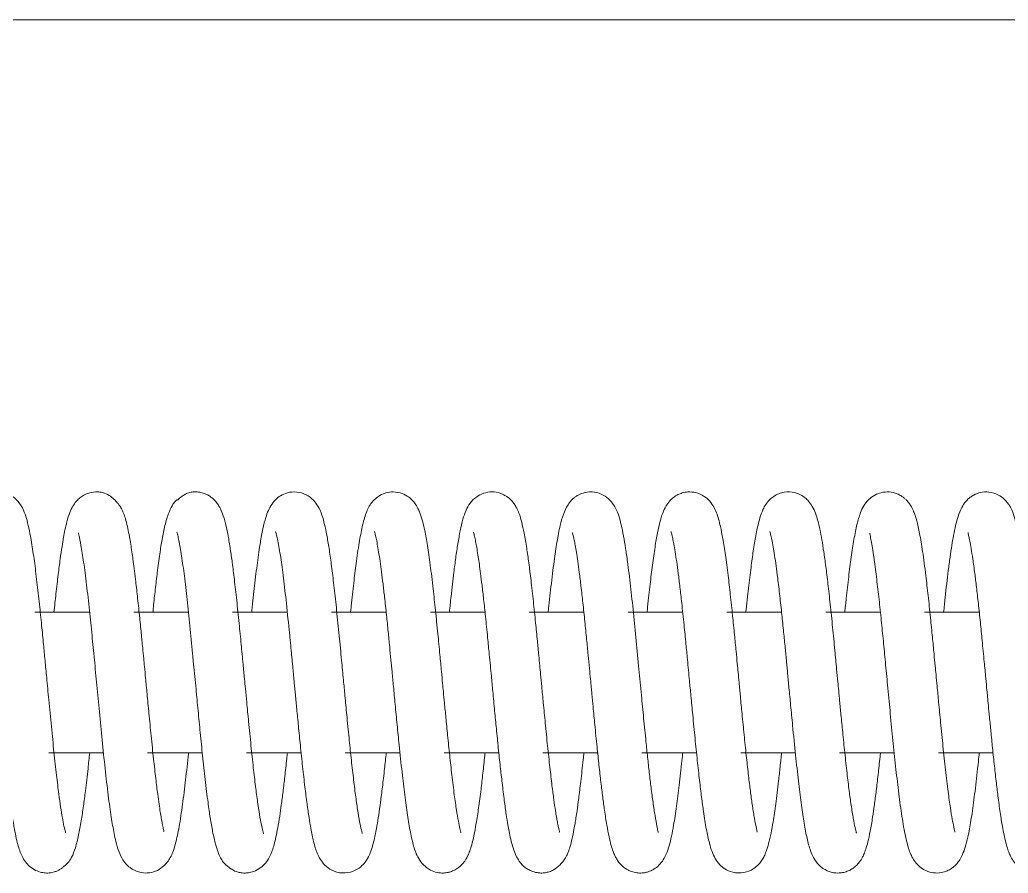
# Model space of a CAD drawing. Header units: inches. Extents: x 0.8 to 28.5, y 2.9 to 20.2.
# Drawn here: x 7.825 to 8.525, y 17.741 to 18.345 of the extents above; entities that cross this region are included whole.
import ezdxf

# ---------------------------------------------------------------- set-up
doc = ezdxf.new("R2010")
doc.units = ezdxf.units.IN
doc.header["$MEASUREMENT"] = 0
doc.layers.add('SLD-0', color=1, linetype='Continuous', lineweight=15)

msp = doc.modelspace()

# ---------------------------------------------------------------- linework, layer by layer
at = {"color": 7, "linetype": 'Continuous', "lineweight": 15}
for points, knots in [([(7.85764, 17.76945), (7.85765, 17.76952), (7.85768, 17.7697), (7.85655, 17.77388), (7.85548, 17.77975), (7.85422, 17.78744), (7.85283, 17.79741), (7.85127, 17.81028), (7.84947, 17.82643), (7.84767, 17.84444), (7.84592, 17.86238), (7.84444, 17.87813), (7.8432, 17.89124), (7.842, 17.90359), (7.84069, 17.91698), (7.83915, 17.93199), (7.83743, 17.94743), (7.8356, 17.96224), (7.83381, 17.97425), (7.8321, 17.98372), (7.8305, 17.99064), (7.82866, 17.99648), (7.82593, 18.00227), (7.82135, 18.0072), (7.81603, 18.00997), (7.81015, 18.0113), (7.80317, 18.01017), (7.79792, 18.00702), (7.79443, 18.00336), (7.79101, 17.99773), (7.7889, 17.99118), (7.78687, 17.98228), (7.78495, 17.97091), (7.78304, 17.95717), (7.78124, 17.94205), (7.78006, 17.93075), (7.77952, 17.92564)], [0, 0, 0, 0, 0.018356, 0.046503, 0.074577, 0.102382, 0.129735, 0.165468, 0.203197, 0.242693, 0.281327, 0.313084, 0.337434, 0.360454, 0.388492, 0.421038, 0.458334, 0.49694, 0.536432, 0.566358, 0.596941, 0.625375, 0.654072, 0.677934, 0.689571, 0.702114, 0.719807, 0.736847, 0.754951, 0.77139, 0.810199, 0.847799, 0.885966, 0.925079, 0.966088, 1, 1, 1, 1]), ([(7.92717, 17.77028), (7.92724, 17.77024), (7.92754, 17.77007), (7.92699, 17.77203), (7.92631, 17.77538), (7.92552, 17.77957), (7.92474, 17.78422), (7.92389, 17.78983), (7.92282, 17.79757), (7.92154, 17.80804), (7.91997, 17.82185), (7.91836, 17.83748), (7.91682, 17.85314), (7.91549, 17.86691), (7.91445, 17.87802), (7.91366, 17.88636), (7.91298, 17.89352), (7.91222, 17.90137), (7.91122, 17.9116), (7.90999, 17.92399), (7.90862, 17.93681), (7.90736, 17.94789), (7.90631, 17.95648), (7.90546, 17.96297), (7.90465, 17.96862), (7.90383, 17.97396), (7.90287, 17.97957), (7.90175, 17.98532), (7.90054, 17.99038), (7.89943, 17.99403), (7.8985, 17.99651), (7.89789, 17.9979), (7.89736, 17.99894), (7.89696, 17.99965), (7.89652, 18.0003), (7.89603, 18.00102), (7.89546, 18.00181), (7.89433, 18.00328), (7.89233, 18.00553), (7.8893, 18.0081), (7.88603, 18.00986), (7.88241, 18.01078), (7.87843, 18.01102), (7.87377, 18.01017), (7.86986, 18.00823), (7.86688, 18.00594), (7.86488, 18.00379), (7.86265, 18.00059), (7.8605, 17.99597), (7.85871, 17.99029), (7.85733, 17.98428), (7.85626, 17.97862), (7.85513, 17.97188), (7.85386, 17.96318), (7.85243, 17.95206), (7.85097, 17.93949), (7.84998, 17.93004), (7.84951, 17.92564)], [0, 0, 0, 0, 0.008567, 0.036139, 0.058186, 0.074695, 0.091051, 0.109608, 0.130314, 0.159716, 0.192805, 0.229081, 0.262499, 0.290409, 0.31262, 0.329275, 0.340605, 0.355996, 0.377104, 0.403877, 0.434917, 0.462964, 0.48351, 0.501447, 0.516717, 0.533856, 0.55151, 0.572941, 0.597357, 0.616502, 0.624907, 0.630618, 0.63264, 0.634172, 0.635588, 0.637304, 0.63954, 0.642392, 0.651823, 0.667564, 0.686109, 0.697654, 0.706335, 0.719523, 0.729305, 0.737899, 0.749637, 0.766422, 0.788046, 0.81611, 0.839014, 0.858645, 0.881109, 0.907587, 0.937473, 0.970855, 1, 1, 1, 1]), ([(7.99798, 17.7686), (7.99798, 17.7686), (7.99808, 17.76844), (7.99778, 17.76914), (7.99729, 17.77092), (7.99631, 17.77509), (7.9951, 17.78187), (7.99368, 17.79106), (7.99222, 17.80223), (7.99065, 17.81567), (7.98899, 17.83117), (7.98744, 17.84684), (7.98611, 17.86046), (7.98515, 17.87057), (7.98431, 17.87952), (7.98331, 17.89006), (7.98204, 17.90327), (7.98054, 17.9186), (7.97892, 17.93413), (7.97729, 17.94856), (7.9758, 17.96058), (7.97433, 17.97089), (7.97292, 17.97941), (7.97144, 17.9869), (7.96973, 17.9934), (7.9676, 17.99878), (7.96544, 18.0025), (7.96326, 18.00511), (7.96104, 18.00708), (7.95842, 18.00876), (7.9558, 18.00991), (7.95272, 18.01073), (7.94942, 18.01102), (7.94547, 18.01051), (7.94257, 18.00938), (7.94031, 18.00795), (7.93639, 18.0047), (7.93677, 18.00544), (7.93533, 18.00434), (7.93367, 18.00227), (7.93089, 17.99684), (7.92841, 17.98887), (7.92634, 17.97907), (7.92454, 17.96808), (7.92293, 17.9562), (7.92144, 17.94356), (7.92032, 17.93353), (7.91969, 17.9274), (7.91951, 17.92564)], [0, 0, 0, 0, 0.000248, 0.013687, 0.031348, 0.057647, 0.088256, 0.117575, 0.148516, 0.181196, 0.215318, 0.25058, 0.277662, 0.296316, 0.309825, 0.329988, 0.357897, 0.38779, 0.422955, 0.45691, 0.487397, 0.514638, 0.545084, 0.570843, 0.601401, 0.623033, 0.641747, 0.655491, 0.66412, 0.670815, 0.67705, 0.684543, 0.69289, 0.69916, 0.706409, 0.713715, 0.722729, 0.731181, 0.741869, 0.765852, 0.795846, 0.833462, 0.866946, 0.896907, 0.931776, 0.961239, 0.988855, 1, 1, 1, 1]), ([(8.06783, 17.76896), (8.06784, 17.76896), (8.0679, 17.76895), (8.06708, 17.77158), (8.06595, 17.77696), (8.06452, 17.78539), (8.06301, 17.79596), (8.0615, 17.80833), (8.05995, 17.82209), (8.0584, 17.8371), (8.05695, 17.85186), (8.05562, 17.86562), (8.0544, 17.87853), (8.05305, 17.8928), (8.05143, 17.90945), (8.04971, 17.92675), (8.04796, 17.94274), (8.04632, 17.95661), (8.04472, 17.96835), (8.04315, 17.97815), (8.04156, 17.98633), (8.03989, 17.99282), (8.03782, 17.99868), (8.03431, 18.00414), (8.03018, 18.00807), (8.02359, 18.01095), (8.01652, 18.011), (8.01098, 18.009), (8.00652, 18.0058), (8.00326, 18.00177), (8.00106, 17.9974), (7.99921, 17.99216), (7.99745, 17.98505), (7.99551, 17.9745), (7.99354, 17.96116), (7.99158, 17.94487), (7.99022, 17.93275), (7.98955, 17.92606), (7.98951, 17.92564)], [0, 0, 0, 0, 0.010673, 0.034022, 0.066165, 0.10005, 0.131746, 0.164562, 0.198401, 0.229192, 0.263135, 0.290319, 0.312536, 0.340523, 0.375872, 0.413961, 0.450426, 0.48493, 0.517829, 0.549409, 0.579714, 0.609136, 0.640361, 0.658794, 0.679337, 0.697258, 0.713224, 0.726994, 0.739556, 0.757357, 0.77776, 0.803192, 0.83835, 0.873557, 0.915449, 0.957121, 0.997314, 1, 1, 1, 1]), ([(8.27733, 17.7697), (8.27733, 17.76967), (8.27735, 17.76953), (8.27714, 17.77069), (8.27641, 17.77417), (8.27524, 17.78085), (8.27379, 17.79029), (8.27241, 17.80077), (8.27111, 17.81173), (8.26989, 17.82272), (8.26856, 17.83551), (8.26711, 17.85021), (8.26544, 17.86746), (8.26371, 17.88594), (8.26181, 17.90567), (8.25984, 17.92561), (8.25775, 17.9447), (8.25594, 17.95967), (8.25428, 17.97121), (8.25282, 17.97995), (8.25126, 17.98766), (8.24957, 17.99373), (8.24778, 17.99859), (8.24459, 18.0039), (8.23991, 18.00814), (8.23435, 18.0107), (8.22752, 18.01115), (8.2226, 18.00964), (8.21961, 18.008), (8.21724, 18.00624), (8.21547, 18.00447), (8.21122, 17.99891), (8.20825, 17.98929), (8.20571, 17.97577), (8.20359, 17.96152), (8.20155, 17.94483), (8.20016, 17.93176), (8.19951, 17.92564)], [0, 0, 0, 0, 0.006466, 0.032811, 0.061464, 0.09765, 0.130942, 0.160883, 0.187555, 0.212676, 0.236543, 0.27071, 0.303321, 0.339348, 0.379322, 0.420526, 0.462907, 0.507234, 0.533764, 0.56184, 0.591585, 0.621078, 0.645575, 0.664266, 0.681995, 0.699874, 0.716244, 0.729222, 0.735135, 0.740479, 0.750752, 0.767285, 0.831548, 0.873096, 0.914092, 0.959809, 1, 1, 1, 1]), ([(8.34739, 17.76986), (8.34742, 17.77), (8.34748, 17.7703), (8.34644, 17.77446), (8.3452, 17.78133), (8.34382, 17.79015), (8.34248, 17.80018), (8.34115, 17.81135), (8.33971, 17.8243), (8.33825, 17.83858), (8.33687, 17.8527), (8.33566, 17.86515), (8.33474, 17.87496), (8.33401, 17.8827), (8.3333, 17.89013), (8.33245, 17.89903), (8.33133, 17.91044), (8.32999, 17.92398), (8.32848, 17.93815), (8.3268, 17.95275), (8.32506, 17.96615), (8.32324, 17.97767), (8.32167, 17.9858), (8.32022, 17.99155), (8.31876, 17.99605), (8.31689, 18.0002), (8.31448, 18.00397), (8.31006, 18.00807), (8.30455, 18.01059), (8.29891, 18.01109), (8.29458, 18.0103), (8.29114, 18.00895), (8.28775, 18.00675), (8.28513, 18.00415), (8.28262, 18.00062), (8.28043, 17.99581), (8.27852, 17.98963), (8.27682, 17.98193), (8.27511, 17.97184), (8.27335, 17.9596), (8.27164, 17.94534), (8.27036, 17.93399), (8.26965, 17.92696), (8.26951, 17.92564)], [0, 0, 0, 0, 0.023246, 0.053425, 0.083516, 0.114771, 0.141622, 0.170134, 0.200458, 0.232344, 0.263164, 0.288187, 0.307817, 0.322121, 0.334602, 0.35255, 0.375961, 0.404764, 0.438303, 0.470782, 0.510387, 0.546796, 0.579844, 0.602698, 0.624059, 0.644118, 0.663843, 0.678378, 0.695123, 0.708162, 0.717956, 0.725824, 0.735156, 0.747367, 0.76604, 0.790088, 0.814981, 0.848305, 0.883079, 0.92011, 0.954871, 0.991536, 1, 1, 1, 1]), ([(8.41772, 17.76923), (8.41774, 17.76925), (8.4178, 17.76929), (8.41674, 17.77303), (8.41552, 17.77943), (8.41408, 17.78831), (8.4126, 17.79918), (8.41111, 17.81164), (8.40956, 17.8257), (8.40813, 17.8398), (8.40692, 17.85215), (8.40597, 17.86194), (8.40524, 17.86967), (8.40453, 17.87715), (8.40363, 17.88675), (8.40238, 17.89976), (8.40086, 17.91533), (8.39924, 17.93119), (8.39763, 17.94563), (8.39614, 17.95802), (8.3947, 17.96842), (8.39333, 17.97707), (8.39198, 17.98428), (8.39052, 17.99047), (8.38883, 17.99583), (8.38683, 18.00031), (8.38447, 18.00382), (8.38172, 18.0066), (8.37779, 18.00926), (8.37201, 18.01119), (8.36419, 18.01069), (8.35778, 18.00709), (8.35394, 18.00271), (8.35179, 17.99897), (8.35014, 17.99497), (8.34834, 17.98898), (8.34654, 17.9805), (8.34475, 17.96952), (8.34305, 17.95717), (8.34133, 17.94276), (8.34012, 17.93145), (8.3395, 17.92564)], [0, 0, 0, 0, 0.016538, 0.043983, 0.074407, 0.108505, 0.138331, 0.17036, 0.204681, 0.235996, 0.261728, 0.281454, 0.29559, 0.308375, 0.326355, 0.353278, 0.386973, 0.422554, 0.456181, 0.487616, 0.517133, 0.544669, 0.571504, 0.595274, 0.619301, 0.64286, 0.661877, 0.673449, 0.683842, 0.698574, 0.71669, 0.73729, 0.753678, 0.769249, 0.790064, 0.816765, 0.855416, 0.890955, 0.92416, 0.961045, 1, 1, 1, 1]), ([(8.48737, 17.76992), (8.48743, 17.76989), (8.48763, 17.76977), (8.48726, 17.77106), (8.48663, 17.77383), (8.48557, 17.77914), (8.48423, 17.78731), (8.48263, 17.79883), (8.48089, 17.81352), (8.47909, 17.83017), (8.47748, 17.84641), (8.47608, 17.86078), (8.475, 17.87217), (8.47419, 17.88079), (8.47346, 17.88844), (8.47262, 17.89724), (8.4715, 17.9087), (8.47013, 17.92266), (8.46855, 17.93748), (8.46671, 17.95354), (8.46472, 17.96859), (8.46261, 17.98133), (8.46067, 17.9901), (8.45886, 17.99576), (8.45741, 17.99916), (8.45579, 18.00192), (8.45434, 18.00385), (8.45297, 18.00535), (8.45141, 18.00675), (8.44931, 18.00825), (8.44589, 18.01001), (8.441, 18.01115), (8.43534, 18.01065), (8.42999, 18.00846), (8.42596, 18.00525), (8.42265, 18.00077), (8.42012, 17.99511), (8.41808, 17.988), (8.41603, 17.97765), (8.41409, 17.96509), (8.41229, 17.95097), (8.41078, 17.93779), (8.40986, 17.92889), (8.40952, 17.92564)], [0, 0, 0, 0, 0.007418, 0.028466, 0.046278, 0.071617, 0.100437, 0.134744, 0.174478, 0.212577, 0.248246, 0.277665, 0.300575, 0.316962, 0.32946, 0.346728, 0.370218, 0.399833, 0.434966, 0.469141, 0.516043, 0.558303, 0.595011, 0.623392, 0.643015, 0.654858, 0.661919, 0.668448, 0.674499, 0.680147, 0.688346, 0.702094, 0.715386, 0.726739, 0.743534, 0.76429, 0.786843, 0.825273, 0.865478, 0.904325, 0.941781, 0.978707, 1, 1, 1, 1]), ([(8.55706, 17.77004), (8.55705, 17.77003), (8.55697, 17.76996), (8.55704, 17.77024), (8.55687, 17.77152), (8.5562, 17.77518), (8.55504, 17.78202), (8.55351, 17.79231), (8.55209, 17.80342), (8.55076, 17.81477), (8.54953, 17.82605), (8.54837, 17.83745), (8.54714, 17.84987), (8.54578, 17.86393), (8.54425, 17.88025), (8.54256, 17.89788), (8.54078, 17.91612), (8.53893, 17.93414), (8.53697, 17.95138), (8.53498, 17.96678), (8.53284, 17.98014), (8.53084, 17.98955), (8.52887, 17.99577), (8.52678, 18.00062), (8.52267, 18.00589), (8.51805, 18.00916), (8.51247, 18.01111), (8.50615, 18.0108), (8.50212, 18.00938), (8.49942, 18.00789), (8.49673, 18.00582), (8.49468, 18.00358), (8.49198, 17.99949), (8.48976, 17.99392), (8.48791, 17.98708), (8.48655, 17.98032), (8.48531, 17.97296), (8.48407, 17.96469), (8.4825, 17.95271), (8.48098, 17.93979), (8.47988, 17.92907), (8.47953, 17.92564)], [0, 0, 0, 0, 0.002945, 0.023234, 0.047506, 0.071657, 0.110424, 0.14512, 0.175152, 0.201547, 0.226802, 0.250886, 0.273939, 0.302731, 0.334321, 0.369251, 0.405994, 0.4441, 0.48368, 0.525953, 0.565347, 0.607542, 0.636303, 0.656393, 0.671083, 0.68921, 0.7081, 0.722918, 0.731222, 0.737872, 0.744241, 0.757071, 0.77836, 0.806763, 0.832516, 0.858657, 0.882281, 0.906859, 0.932274, 0.97833, 1, 1, 1, 1]), ([(8.13767, 17.76933), (8.13771, 17.76932), (8.13782, 17.76927), (8.13694, 17.77224), (8.13585, 17.77764), (8.13451, 17.78551), (8.13294, 17.79642), (8.13135, 17.80958), (8.12975, 17.82393), (8.12835, 17.83764), (8.12711, 17.85021), (8.1261, 17.8606), (8.12533, 17.86867), (8.12463, 17.87608), (8.12381, 17.88479), (8.12268, 17.89663), (8.12126, 17.91126), (8.11968, 17.92701), (8.11787, 17.94356), (8.11602, 17.95916), (8.11403, 17.97295), (8.11236, 17.98253), (8.11071, 17.98979), (8.10901, 17.99539), (8.10707, 17.9998), (8.10507, 18.00293), (8.10347, 18.00484), (8.10204, 18.0062), (8.09994, 18.00789), (8.09592, 18.01014), (8.0901, 18.01121), (8.08396, 18.01032), (8.07897, 18.00782), (8.07496, 18.00408), (8.07262, 18.00057), (8.07084, 17.99679), (8.06936, 17.99249), (8.06771, 17.98624), (8.06584, 17.97653), (8.06383, 17.96322), (8.06195, 17.94804), (8.06055, 17.93576), (8.05974, 17.92777), (8.05952, 17.92564)], [0, 0, 0, 0, 0.014995, 0.039892, 0.066119, 0.096088, 0.129873, 0.167288, 0.199469, 0.230645, 0.256863, 0.278064, 0.294127, 0.305546, 0.322649, 0.346475, 0.376971, 0.412449, 0.447098, 0.48991, 0.530225, 0.568103, 0.592415, 0.61693, 0.641203, 0.654523, 0.665137, 0.671536, 0.676246, 0.689074, 0.704261, 0.717319, 0.732988, 0.745794, 0.763237, 0.781935, 0.803224, 0.827211, 0.868092, 0.912479, 0.948277, 0.986204, 1, 1, 1, 1]), ([(8.20732, 17.77), (8.20735, 17.76998), (8.20761, 17.76979), (8.20724, 17.77104), (8.20671, 17.7735), (8.20604, 17.77675), (8.20534, 17.78065), (8.2045, 17.78575), (8.20342, 17.79302), (8.20212, 17.80313), (8.20064, 17.81584), (8.19903, 17.83075), (8.19749, 17.8463), (8.19611, 17.86052), (8.19501, 17.8721), (8.19418, 17.88089), (8.19349, 17.88821), (8.19273, 17.89605), (8.19174, 17.90625), (8.19047, 17.9192), (8.18897, 17.93371), (8.18736, 17.94797), (8.18581, 17.96054), (8.18419, 17.97185), (8.18255, 17.98155), (8.18085, 17.98926), (8.17926, 17.99464), (8.17785, 17.9982), (8.1764, 18.00098), (8.17473, 18.00341), (8.17295, 18.0054), (8.17099, 18.0071), (8.16848, 18.00874), (8.16491, 18.01034), (8.15957, 18.01123), (8.15341, 18.01015), (8.14803, 18.0072), (8.14374, 18.00262), (8.14093, 17.99723), (8.13899, 17.99138), (8.13721, 17.98384), (8.13554, 17.97451), (8.13404, 17.96454), (8.13244, 17.95224), (8.13096, 17.93952), (8.12991, 17.92938), (8.12952, 17.92564)], [0, 0, 0, 0, 0.003734, 0.027271, 0.047075, 0.06359, 0.078024, 0.094314, 0.119107, 0.147182, 0.178723, 0.213722, 0.24839, 0.277498, 0.300796, 0.318269, 0.330299, 0.344913, 0.365776, 0.392734, 0.426014, 0.461031, 0.493546, 0.523835, 0.55981, 0.591435, 0.617133, 0.637673, 0.651002, 0.660685, 0.669388, 0.677233, 0.682639, 0.691542, 0.705278, 0.719983, 0.735866, 0.755239, 0.778294, 0.8088, 0.843493, 0.875867, 0.905973, 0.933714, 0.975521, 1, 1, 1, 1]), ([(7.79642, 17.98297), (7.79643, 17.98291), (7.79646, 17.98277), (7.7969, 17.98133), (7.79758, 17.97858), (7.79848, 17.97407), (7.79955, 17.96775), (7.80075, 17.95975), (7.80199, 17.95021), (7.80329, 17.93922), (7.80464, 17.92703), (7.80592, 17.91452), (7.80707, 17.90278), (7.80812, 17.89197), (7.80901, 17.88277), (7.80983, 17.87402), (7.81061, 17.86574), (7.81153, 17.85611), (7.8126, 17.84513), (7.81384, 17.83248), (7.8152, 17.81936), (7.81658, 17.80702), (7.81803, 17.79481), (7.81955, 17.78364), (7.82108, 17.77406), (7.82244, 17.76691), (7.8241, 17.75995), (7.82615, 17.75389), (7.82898, 17.74905), (7.83185, 17.7457), (7.83613, 17.74272), (7.84038, 17.74125), (7.84351, 17.74085), (7.846, 17.74091), (7.84795, 17.74115), (7.85001, 17.74167), (7.85203, 17.74247), (7.85354, 17.74333), (7.85474, 17.74413), (7.85551, 17.74469), (7.85619, 17.74522), (7.85734, 17.74615), (7.85847, 17.74715), (7.86007, 17.74874), (7.86233, 17.75226), (7.86474, 17.75854), (7.86694, 17.76725), (7.86877, 17.77732), (7.87036, 17.78791), (7.87194, 17.80026), (7.87339, 17.81276), (7.87439, 17.82237), (7.87479, 17.82614)], [0, 0, 0, 0, 0.010989, 0.027059, 0.046778, 0.070093, 0.095332, 0.121399, 0.148098, 0.175513, 0.203698, 0.231549, 0.255762, 0.275984, 0.296559, 0.310342, 0.32761, 0.345457, 0.367486, 0.393593, 0.423346, 0.451966, 0.478284, 0.513797, 0.544375, 0.569907, 0.594334, 0.630857, 0.650211, 0.666073, 0.678773, 0.68944, 0.697696, 0.701299, 0.705094, 0.709204, 0.713694, 0.718232, 0.720176, 0.722042, 0.723989, 0.726151, 0.734706, 0.746735, 0.774426, 0.809885, 0.84618, 0.879381, 0.909984, 0.937932, 0.9757, 1, 1, 1, 1]), ([(8.00644, 17.98289), (8.00642, 17.98291), (8.00634, 17.983), (8.00694, 17.98119), (8.00776, 17.97762), (8.00875, 17.97243), (8.00977, 17.9663), (8.01078, 17.95943), (8.01212, 17.94924), (8.01388, 17.93423), (8.01579, 17.91584), (8.01741, 17.89933), (8.01863, 17.88674), (8.01962, 17.87625), (8.02052, 17.86662), (8.0215, 17.85637), (8.02268, 17.84433), (8.02403, 17.83056), (8.02557, 17.81598), (8.02714, 17.8021), (8.02865, 17.7901), (8.03006, 17.78036), (8.03155, 17.77138), (8.03331, 17.76281), (8.03531, 17.75602), (8.03792, 17.75063), (8.04099, 17.74647), (8.04606, 17.7425), (8.05361, 17.74031), (8.06136, 17.74165), (8.0667, 17.74501), (8.06985, 17.74845), (8.07203, 17.75184), (8.07368, 17.75551), (8.07529, 17.76039), (8.0768, 17.76657), (8.0782, 17.77395), (8.07949, 17.78201), (8.08079, 17.79113), (8.08214, 17.80203), (8.0835, 17.81375), (8.08439, 17.82232), (8.08479, 17.82614)], [0, 0, 0, 0, 0.00763, 0.028492, 0.05343, 0.077648, 0.100523, 0.121918, 0.142838, 0.186796, 0.23359, 0.263854, 0.289327, 0.309831, 0.326749, 0.347001, 0.371544, 0.400265, 0.433423, 0.467758, 0.499263, 0.528138, 0.554167, 0.590291, 0.630366, 0.649409, 0.667102, 0.684672, 0.703357, 0.722335, 0.738664, 0.752151, 0.764224, 0.783673, 0.808409, 0.836762, 0.863737, 0.889374, 0.915235, 0.943669, 0.974898, 1, 1, 1, 1]), ([(7.86692, 17.9819), (7.86689, 17.98192), (7.86674, 17.982), (7.86695, 17.98116), (7.86738, 17.97921), (7.86801, 17.97631), (7.86904, 17.97081), (7.87022, 17.96345), (7.87156, 17.95356), (7.87292, 17.94244), (7.87458, 17.92775), (7.87639, 17.90973), (7.87814, 17.89186), (7.87986, 17.87361), (7.88169, 17.85444), (7.88363, 17.83447), (7.88573, 17.81432), (7.88787, 17.79584), (7.89001, 17.78044), (7.89173, 17.77037), (7.89339, 17.76271), (7.89529, 17.75623), (7.89778, 17.75079), (7.90039, 17.74735), (7.90241, 17.74543), (7.90428, 17.744), (7.90688, 17.7425), (7.91062, 17.7411), (7.91647, 17.74064), (7.92175, 17.74205), (7.92596, 17.74462), (7.92947, 17.74806), (7.93246, 17.75259), (7.93389, 17.75621), (7.93534, 17.76062), (7.93661, 17.76588), (7.93829, 17.77425), (7.94024, 17.78665), (7.94241, 17.8042), (7.94392, 17.81752), (7.9447, 17.82519), (7.94479, 17.82614)], [0, 0, 0, 0, 0.003383, 0.021353, 0.042074, 0.058634, 0.071897, 0.113371, 0.135477, 0.158266, 0.201315, 0.239472, 0.274911, 0.311296, 0.349229, 0.390292, 0.434802, 0.481819, 0.52611, 0.566607, 0.588921, 0.617656, 0.647236, 0.66749, 0.67393, 0.679629, 0.685521, 0.69546, 0.708267, 0.72573, 0.744953, 0.759162, 0.769791, 0.786524, 0.810726, 0.833875, 0.856472, 0.90536, 0.950887, 0.993906, 1, 1, 1, 1]), ([(7.93667, 17.9824), (7.93663, 17.98244), (7.93645, 17.98262), (7.93699, 17.981), (7.93775, 17.97768), (7.93896, 17.97143), (7.94059, 17.96118), (7.94256, 17.94567), (7.94455, 17.92806), (7.94647, 17.90899), (7.94834, 17.88983), (7.95001, 17.87201), (7.95157, 17.85568), (7.95312, 17.83977), (7.95477, 17.82327), (7.95663, 17.80646), (7.95839, 17.7919), (7.96016, 17.77968), (7.96188, 17.7697), (7.96369, 17.76166), (7.96554, 17.7558), (7.9673, 17.75179), (7.96919, 17.74885), (7.97084, 17.747), (7.97252, 17.74552), (7.97364, 17.74465), (7.97462, 17.74397), (7.9756, 17.74334), (7.97734, 17.74237), (7.97984, 17.74144), (7.98268, 17.74093), (7.98539, 17.74084), (7.98847, 17.74117), (7.99257, 17.74241), (7.99732, 17.74551), (8.00037, 17.7491), (8.00317, 17.75393), (8.00517, 17.75986), (8.00675, 17.76643), (8.00802, 17.77298), (8.00928, 17.78058), (8.01052, 17.78919), (8.01172, 17.79852), (8.013, 17.8095), (8.01405, 17.8188), (8.01465, 17.82472), (8.01479, 17.82614)], [0, 0, 0, 0, 0.005983, 0.026046, 0.048263, 0.070527, 0.11413, 0.156004, 0.197254, 0.238216, 0.278375, 0.313711, 0.344305, 0.376036, 0.410918, 0.449241, 0.491165, 0.521663, 0.554138, 0.588907, 0.615702, 0.638944, 0.658292, 0.673491, 0.679046, 0.683385, 0.685235, 0.686976, 0.690459, 0.696996, 0.702716, 0.707581, 0.714417, 0.724994, 0.738512, 0.755271, 0.775156, 0.812237, 0.835249, 0.859573, 0.887347, 0.910454, 0.935384, 0.962181, 0.990982, 1, 1, 1, 1]), ([(8.07644, 17.9829), (8.07643, 17.98289), (8.0764, 17.98287), (8.07689, 17.98131), (8.07788, 17.97724), (8.07941, 17.96892), (8.08112, 17.9571), (8.08252, 17.94577), (8.0837, 17.93558), (8.08493, 17.92425), (8.08612, 17.91241), (8.08718, 17.90174), (8.0881, 17.89221), (8.089, 17.88281), (8.08999, 17.8723), (8.09118, 17.8597), (8.09253, 17.84578), (8.09413, 17.82949), (8.09594, 17.81251), (8.09787, 17.79592), (8.09981, 17.78172), (8.10187, 17.76941), (8.10407, 17.75994), (8.1065, 17.75275), (8.11082, 17.74663), (8.11523, 17.74311), (8.12044, 17.74114), (8.12499, 17.74075), (8.12832, 17.74118), (8.13143, 17.74207), (8.13559, 17.74411), (8.13857, 17.74693), (8.14043, 17.74936), (8.14172, 17.7514), (8.14282, 17.75358), (8.14407, 17.75664), (8.14545, 17.76108), (8.14698, 17.76746), (8.14857, 17.77608), (8.15024, 17.78699), (8.15179, 17.79898), (8.15324, 17.81162), (8.15421, 17.8204), (8.15473, 17.82551), (8.1548, 17.82614)], [0, 0, 0, 0, 0.009254, 0.026985, 0.047739, 0.091089, 0.135863, 0.158614, 0.181688, 0.210501, 0.235907, 0.258082, 0.276967, 0.29397, 0.31472, 0.339923, 0.369445, 0.3993, 0.442057, 0.482135, 0.521525, 0.561938, 0.603668, 0.643968, 0.664172, 0.68302, 0.696341, 0.706373, 0.714025, 0.719787, 0.7293, 0.746985, 0.754062, 0.761893, 0.773528, 0.790443, 0.812632, 0.839955, 0.871198, 0.904494, 0.939583, 0.967175, 0.995947, 1, 1, 1, 1]), ([(8.14664, 17.98229), (8.14663, 17.98231), (8.14654, 17.9824), (8.1469, 17.98129), (8.14748, 17.97887), (8.14828, 17.97498), (8.14911, 17.97032), (8.14992, 17.96529), (8.15078, 17.95937), (8.15165, 17.95282), (8.15266, 17.94457), (8.15383, 17.93445), (8.15516, 17.92203), (8.15647, 17.90891), (8.15763, 17.89713), (8.15851, 17.888), (8.15933, 17.87928), (8.16034, 17.86853), (8.16154, 17.85605), (8.16285, 17.84253), (8.16417, 17.82923), (8.16553, 17.81635), (8.16695, 17.80383), (8.16833, 17.79248), (8.1697, 17.7827), (8.17083, 17.77565), (8.17183, 17.77004), (8.173, 17.76443), (8.17465, 17.75828), (8.17681, 17.75274), (8.17932, 17.74861), (8.18151, 17.74621), (8.18326, 17.74477), (8.18503, 17.74353), (8.18764, 17.74213), (8.19101, 17.74112), (8.19457, 17.74081), (8.19751, 17.74103), (8.20052, 17.74178), (8.20395, 17.74333), (8.20724, 17.74583), (8.21015, 17.74911), (8.21249, 17.75279), (8.21362, 17.75554), (8.21491, 17.75914), (8.21615, 17.76381), (8.21739, 17.76954), (8.21839, 17.77518), (8.21918, 17.78007), (8.22005, 17.78587), (8.22119, 17.79418), (8.22264, 17.80624), (8.22388, 17.81726), (8.22462, 17.82452), (8.22479, 17.82614)], [0, 0, 0, 0, 0.002573, 0.014172, 0.035502, 0.056867, 0.074872, 0.095478, 0.111569, 0.130378, 0.152146, 0.17705, 0.204745, 0.237223, 0.261749, 0.278134, 0.29315, 0.314775, 0.343223, 0.369006, 0.398448, 0.428134, 0.455482, 0.488159, 0.516796, 0.541194, 0.557719, 0.578175, 0.603584, 0.632299, 0.654827, 0.669773, 0.674356, 0.677665, 0.685748, 0.696363, 0.70282, 0.710875, 0.720666, 0.732194, 0.752246, 0.763049, 0.770695, 0.782061, 0.799164, 0.821825, 0.847625, 0.867084, 0.881022, 0.896226, 0.921563, 0.952549, 0.989413, 1, 1, 1, 1]), ([(8.21686, 17.98197), (8.2168, 17.98196), (8.21667, 17.98193), (8.2172, 17.98002), (8.21788, 17.97695), (8.21865, 17.97295), (8.21949, 17.96803), (8.22047, 17.96164), (8.22156, 17.95363), (8.22275, 17.94382), (8.22408, 17.9322), (8.22542, 17.91954), (8.22666, 17.90704), (8.22775, 17.89586), (8.22866, 17.88639), (8.22938, 17.87876), (8.22994, 17.87276), (8.23056, 17.86626), (8.23141, 17.85739), (8.23263, 17.84475), (8.23401, 17.83079), (8.23544, 17.81716), (8.23679, 17.80522), (8.23807, 17.79458), (8.23946, 17.78434), (8.24094, 17.7749), (8.24248, 17.76674), (8.24396, 17.76071), (8.2453, 17.75646), (8.24652, 17.7535), (8.24773, 17.75111), (8.24941, 17.74855), (8.25148, 17.74622), (8.25371, 17.74437), (8.25612, 17.74291), (8.25875, 17.74175), (8.26222, 17.74091), (8.26585, 17.74082), (8.26889, 17.74131), (8.27183, 17.74225), (8.27477, 17.74374), (8.27825, 17.7465), (8.28126, 17.75044), (8.28349, 17.75496), (8.28524, 17.76017), (8.2868, 17.76661), (8.28854, 17.77579), (8.29036, 17.78767), (8.29228, 17.80312), (8.29376, 17.81603), (8.2946, 17.82428), (8.29478, 17.82614)], [0, 0, 0, 0, 0.015483, 0.036452, 0.053666, 0.070019, 0.088769, 0.109916, 0.133385, 0.159136, 0.187382, 0.2172, 0.243926, 0.266962, 0.286166, 0.301474, 0.312901, 0.32227, 0.340649, 0.366444, 0.399529, 0.428553, 0.456903, 0.483873, 0.509708, 0.542243, 0.572439, 0.598777, 0.620225, 0.636662, 0.648091, 0.659603, 0.66975, 0.678814, 0.68358, 0.690389, 0.699556, 0.708635, 0.715561, 0.721171, 0.730778, 0.744919, 0.762116, 0.780413, 0.80755, 0.837261, 0.866016, 0.907453, 0.946962, 0.98809, 1, 1, 1, 1]), ([(8.28647, 17.98282), (8.28646, 17.9828), (8.28644, 17.98275), (8.28693, 17.98115), (8.28764, 17.97817), (8.28849, 17.97393), (8.28944, 17.96838), (8.2905, 17.96146), (8.29162, 17.95312), (8.29281, 17.94335), (8.29419, 17.93122), (8.29561, 17.91765), (8.29694, 17.90411), (8.298, 17.89331), (8.29882, 17.88465), (8.29963, 17.87609), (8.30063, 17.86548), (8.30195, 17.85176), (8.30347, 17.83622), (8.30505, 17.82068), (8.30661, 17.80668), (8.30806, 17.79462), (8.30966, 17.78289), (8.31142, 17.77191), (8.31334, 17.76279), (8.31539, 17.75611), (8.31747, 17.7514), (8.32021, 17.74736), (8.32446, 17.74363), (8.33038, 17.74088), (8.33819, 17.74066), (8.34463, 17.74342), (8.34865, 17.74696), (8.35104, 17.75019), (8.3526, 17.75306), (8.35414, 17.75676), (8.35569, 17.76184), (8.35726, 17.76878), (8.3589, 17.77803), (8.36067, 17.78997), (8.36232, 17.80346), (8.36372, 17.81588), (8.36445, 17.82279), (8.3648, 17.82614)], [0, 0, 0, 0, 0.010767, 0.028356, 0.047833, 0.068558, 0.090537, 0.113801, 0.138224, 0.163769, 0.190628, 0.225327, 0.253739, 0.275805, 0.291361, 0.306072, 0.327205, 0.354936, 0.388869, 0.423225, 0.455716, 0.486107, 0.514663, 0.554449, 0.593705, 0.620167, 0.645076, 0.665574, 0.678965, 0.694662, 0.713696, 0.731463, 0.746087, 0.758523, 0.771631, 0.788074, 0.81539, 0.845576, 0.873415, 0.911983, 0.95428, 0.977825, 1, 1, 1, 1]), ([(8.35646, 17.98284), (8.35644, 17.98286), (8.35636, 17.98292), (8.35701, 17.98092), (8.35813, 17.97604), (8.35982, 17.96643), (8.36176, 17.9522), (8.36348, 17.93754), (8.3649, 17.9245), (8.36616, 17.91203), (8.36727, 17.90081), (8.36822, 17.89097), (8.36912, 17.88155), (8.37008, 17.87129), (8.37125, 17.85904), (8.37281, 17.84292), (8.37463, 17.82458), (8.37666, 17.80616), (8.37857, 17.79051), (8.3805, 17.77734), (8.38254, 17.76622), (8.38431, 17.75914), (8.3866, 17.75315), (8.38894, 17.74908), (8.39186, 17.74585), (8.39456, 17.74375), (8.39747, 17.74224), (8.40122, 17.74106), (8.40502, 17.74074), (8.4083, 17.74119), (8.4104, 17.74178), (8.41238, 17.74253), (8.41462, 17.7437), (8.41816, 17.74636), (8.42028, 17.74904), (8.42209, 17.75207), (8.42319, 17.75442), (8.42452, 17.75797), (8.42599, 17.76315), (8.42759, 17.77053), (8.4291, 17.77942), (8.43052, 17.78918), (8.43181, 17.79925), (8.43313, 17.81064), (8.43414, 17.81965), (8.43469, 17.82513), (8.43479, 17.82614)], [0, 0, 0, 0, 0.009113, 0.029832, 0.052881, 0.099533, 0.146977, 0.178944, 0.209386, 0.236157, 0.259448, 0.279182, 0.296099, 0.316137, 0.340646, 0.369605, 0.414284, 0.456545, 0.496152, 0.535189, 0.574263, 0.613926, 0.634222, 0.655598, 0.667129, 0.678737, 0.688159, 0.695323, 0.70675, 0.7143, 0.718485, 0.722225, 0.729538, 0.736996, 0.756372, 0.764929, 0.778407, 0.797466, 0.822044, 0.851919, 0.884886, 0.910734, 0.937393, 0.964975, 0.993593, 1, 1, 1, 1]), ([(8.42723, 17.98172), (8.42725, 17.98174), (8.42735, 17.98183), (8.42725, 17.98139), (8.42758, 17.97947), (8.42832, 17.97538), (8.42923, 17.96987), (8.43022, 17.9634), (8.43119, 17.95639), (8.43236, 17.94714), (8.43376, 17.9351), (8.43534, 17.92029), (8.43682, 17.90537), (8.43832, 17.88997), (8.43988, 17.87343), (8.44158, 17.8555), (8.4434, 17.83685), (8.44529, 17.81837), (8.44729, 17.80068), (8.44904, 17.7871), (8.4506, 17.77704), (8.45186, 17.76986), (8.45322, 17.76354), (8.45458, 17.75855), (8.45606, 17.75451), (8.45782, 17.75084), (8.46093, 17.74672), (8.46471, 17.7436), (8.46913, 17.74145), (8.47469, 17.7406), (8.47989, 17.74145), (8.48307, 17.74284), (8.485, 17.74402), (8.48642, 17.74506), (8.48762, 17.7461), (8.48927, 17.7478), (8.49114, 17.75039), (8.49312, 17.75421), (8.49506, 17.75955), (8.49661, 17.76573), (8.49783, 17.77194), (8.49887, 17.77806), (8.50028, 17.78726), (8.50202, 17.8008), (8.50366, 17.81511), (8.50457, 17.82405), (8.50479, 17.82614)], [0, 0, 0, 0, 0.00439, 0.028136, 0.056016, 0.082738, 0.107718, 0.131021, 0.152432, 0.171802, 0.206205, 0.238579, 0.269042, 0.298372, 0.330292, 0.365712, 0.403223, 0.442122, 0.482578, 0.525806, 0.548895, 0.572872, 0.597945, 0.622223, 0.641511, 0.655977, 0.668193, 0.682776, 0.699416, 0.713904, 0.725424, 0.73446, 0.738135, 0.741507, 0.746825, 0.754777, 0.769405, 0.788487, 0.810573, 0.838403, 0.859618, 0.879578, 0.90023, 0.943281, 0.986717, 1, 1, 1, 1]), ([(8.49686, 17.98199), (8.49684, 17.982), (8.49674, 17.98205), (8.49687, 17.98143), (8.49727, 17.97971), (8.49807, 17.97606), (8.49906, 17.97065), (8.50026, 17.96314), (8.50153, 17.95387), (8.50282, 17.94323), (8.50414, 17.93165), (8.50548, 17.91891), (8.50685, 17.90508), (8.50815, 17.89173), (8.50928, 17.8799), (8.51006, 17.87159), (8.51066, 17.86518), (8.51127, 17.85884), (8.51206, 17.85067), (8.51304, 17.8406), (8.5142, 17.8289), (8.5155, 17.81658), (8.51684, 17.80472), (8.51825, 17.7931), (8.51975, 17.78228), (8.52132, 17.7727), (8.52281, 17.76525), (8.52422, 17.75978), (8.52552, 17.75589), (8.52668, 17.75315), (8.52779, 17.75104), (8.52906, 17.74909), (8.53034, 17.74749), (8.53181, 17.74597), (8.53352, 17.74453), (8.53574, 17.74309), (8.53881, 17.7417), (8.54294, 17.74076), (8.54743, 17.74091), (8.55192, 17.74221), (8.55557, 17.74424), (8.55893, 17.74724), (8.56154, 17.75095), (8.5641, 17.75634), (8.56619, 17.76355), (8.56842, 17.77493), (8.57054, 17.78896), (8.57249, 17.80491), (8.57391, 17.81746), (8.57467, 17.82497), (8.57479, 17.82614)], [0, 0, 0, 0, 0.002841, 0.0159, 0.038775, 0.057122, 0.079087, 0.105209, 0.135477, 0.160859, 0.18873, 0.218568, 0.245886, 0.276538, 0.300328, 0.317227, 0.326471, 0.338904, 0.355508, 0.376249, 0.401079, 0.42982, 0.458217, 0.485071, 0.518831, 0.550062, 0.578646, 0.603261, 0.623256, 0.638546, 0.649157, 0.65686, 0.663958, 0.670508, 0.676575, 0.682701, 0.690071, 0.700836, 0.712334, 0.721189, 0.73233, 0.747356, 0.764447, 0.782706, 0.824445, 0.868554, 0.911035, 0.951876, 0.992515, 1, 1, 1, 1])]:
    msp.add_open_spline(points, degree=3, knots=knots, dxfattribs=at)
for points in [[(7.871, 17.92564), (7.83603, 17.92564)], [(7.87476, 17.92564), (7.83979, 17.92564)], [(7.941, 17.92564), (7.90604, 17.92564)], [(7.94476, 17.92564), (7.90979, 17.92564)], [(8.01099, 17.92564), (7.97604, 17.92564)], [(8.01474, 17.92564), (7.97978, 17.92564)], [(8.08101, 17.92564), (8.04603, 17.92564)], [(8.08476, 17.92564), (8.0498, 17.92564)], [(8.15101, 17.92564), (8.11604, 17.92564)], [(8.15476, 17.92564), (8.1198, 17.92564)], [(8.22101, 17.92564), (8.18604, 17.92564)], [(8.22475, 17.92564), (8.18979, 17.92564)], [(8.29101, 17.92564), (8.25604, 17.92564)], [(8.29475, 17.92564), (8.2598, 17.92564)], [(8.361, 17.92564), (8.32604, 17.92564)], [(8.36476, 17.92564), (8.32979, 17.92564)], [(8.431, 17.92564), (8.39603, 17.92564)], [(8.43475, 17.92564), (8.39979, 17.92564)], [(8.50101, 17.92564), (8.46604, 17.92564)], [(8.50475, 17.92564), (8.46979, 17.92564)], [(7.8458, 17.82614), (7.88076, 17.82614)], [(7.84954, 17.82614), (7.88453, 17.82614)], [(7.9158, 17.82614), (7.95076, 17.82614)], [(7.91955, 17.82614), (7.95451, 17.82614)], [(7.98579, 17.82614), (8.02078, 17.82614)], [(7.98955, 17.82614), (8.02452, 17.82614)], [(8.0558, 17.82614), (8.09076, 17.82614)], [(8.05955, 17.82614), (8.09452, 17.82614)], [(8.12581, 17.82614), (8.16077, 17.82614)], [(8.12954, 17.82614), (8.16451, 17.82614)], [(8.19579, 17.82614), (8.23076, 17.82614)], [(8.19955, 17.82614), (8.23451, 17.82614)], [(8.2658, 17.82614), (8.30077, 17.82614)], [(8.26954, 17.82614), (8.30452, 17.82614)], [(8.3358, 17.82614), (8.37077, 17.82614)], [(8.33954, 17.82614), (8.37451, 17.82614)], [(8.4058, 17.82614), (8.44077, 17.82614)], [(8.40954, 17.82614), (8.44452, 17.82614)], [(8.4758, 17.82614), (8.51076, 17.82614)], [(8.47955, 17.82614), (8.51451, 17.82614)]]:
    msp.add_open_spline(points, degree=1, dxfattribs=at)
at = {"layer": 'SLD-0'}
msp.add_line((11.97908, 18.34537), (1.74946, 18.34537), dxfattribs=at)

doc.saveas('drawing.dxf')
